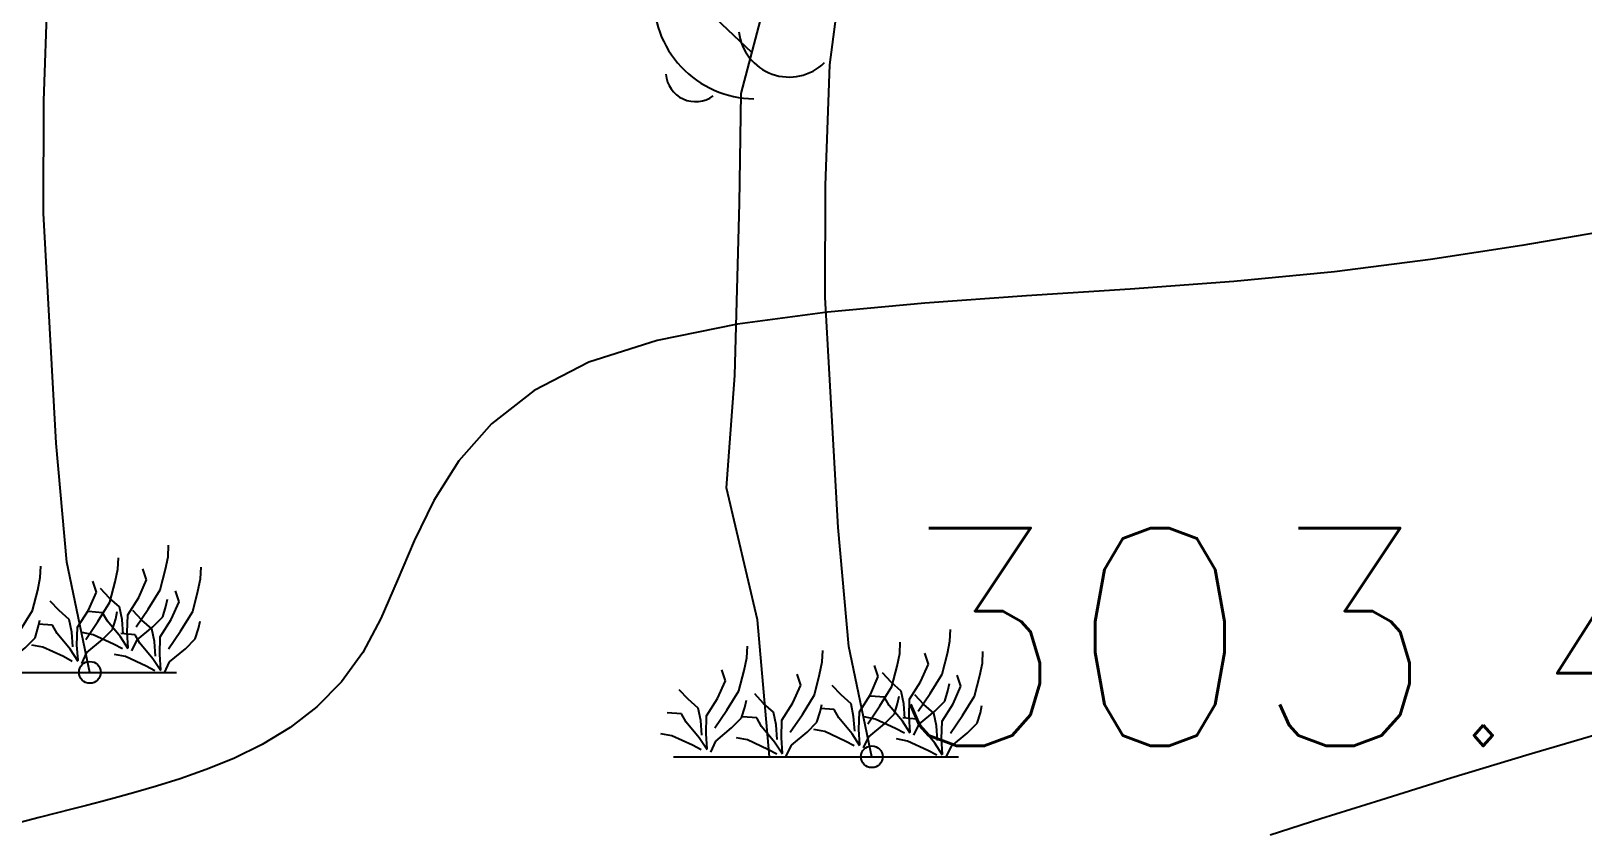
# Model space of a CAD drawing. Extents: x 524954 to 526204, y 9523489 to 9524010.
# Drawn here: x 525999 to 526006.13, y 9523808.87 to 9523812.56 of the extents above; entities that cross this region are included whole.
import ezdxf

# ---------------------------------------------------------------- set-up
doc = ezdxf.new("R2010")
doc.units = 0
doc.header["$PDMODE"] = 33
doc.header["$PDSIZE"] = 0.1
doc.linetypes.add('ACAD_ISO12W100', pattern=[21, 12, -3, 0, -3, 0, -3])
for name, color, linetype in [('Arbre', 34, 'ACAD_ISO12W100'), ('CN_01_00', 3, 'Continuous'), ('CN_02_00', 4, 'Continuous'), ('TopoAlt', 3, 'Continuous'), ('TOPOJIS', 7, 'Continuous')]:
    doc.layers.add(name, color=color, linetype=linetype)
doc.styles.add('Simplex 1.0', font='Simplex.shx', dxfattribs={"width": 0.99, "height": 1})

# ---------------------------------------------------------------- blocks, each defined once
blk = doc.blocks.new('TCPOINT M')
at = {"color": 0}
blk.add_point((0, 0), dxfattribs=at)
at = {"layer": 'TopoAlt', "style": 'Simplex 1.0', "width": 0.99}
blk.add_attdef('ALT', (0.15, 0.15), '', height=1, dxfattribs=at)
blk = doc.blocks.new('v088')
at = {"linetype": 'Continuous'}
for p, q in [((-0.2941, 3.234), (-0.6849, 3.6045)), ((0.064, 3.1786), (0.1177, 3.584)), ((-0.3436, 3.0457), (-0.2169, 3.5272)), ((0.0445, 2.6247), (0.064, 3.1786)), ((-0.3518, 2.5418), (-0.3436, 3.0457)), ((0.0429, 2.1085), (0.0445, 2.6247)), ((-0.3726, 1.7516), (-0.3518, 2.5418)), ((0.1022, 1.0525), (0.0429, 2.1085)), ((-0.4115, 1.2346), (-0.3726, 1.7516)), ((-0.2683, 0.6281), (-0.4115, 1.2346)), ((0.151, 0.5063), (0.1022, 1.0525)), ((-0.2127, 0), (-0.2683, 0.6281)), ((0.6155, 0.5313), (0.6179, 0.5842)), ((-0.3173, 0.4544), (-0.3149, 0.5073)), ((0.2565, 0), (0.151, 0.5063)), ((0.3847, 0.4736), (0.3871, 0.5265)), ((0.6034, 0.4736), (0.6155, 0.5313)), ((-0.3294, 0.3967), (-0.3173, 0.4544)), ((0.0168, 0.3774), (0.0288, 0.4351)), ((0.0288, 0.4351), (0.0313, 0.488)), ((0.3726, 0.4159), (0.3847, 0.4736)), ((0.5169, 0.4255), (0.5001, 0.476)), ((0.5794, 0.3798), (0.6034, 0.4736)), ((0.7525, 0.3726), (0.7645, 0.4303)), ((0.7645, 0.4303), (0.7669, 0.4832)), ((-0.4159, 0.3486), (-0.4327, 0.3991)), ((-0.3534, 0.3029), (-0.3294, 0.3967)), ((-0.0697, 0.3294), (-0.0865, 0.3798)), ((-0.0072, 0.2837), (0.0168, 0.3774)), ((0.25, 0.2861), (0.2861, 0.3678)), ((0.2861, 0.3678), (0.2693, 0.4183)), ((0.3462, 0.3414), (0.3053, 0.3847)), ((0.3486, 0.3221), (0.3726, 0.4159)), ((0.4808, 0.3438), (0.5169, 0.4255)), ((0.5241, 0.2909), (0.5794, 0.3798)), ((0.6659, 0.3246), (0.6491, 0.375)), ((0.7285, 0.2789), (0.7525, 0.3726)), ((-0.5866, 0.2645), (-0.6275, 0.3077)), ((-0.452, 0.2669), (-0.4159, 0.3486)), ((-0.4087, 0.214), (-0.3534, 0.3029)), ((-0.2404, 0.2452), (-0.2813, 0.2885)), ((-0.1058, 0.2476), (-0.0697, 0.3294)), ((0.1154, 0.2837), (0.0745, 0.327)), ((0.1995, 0.2068), (0.25, 0.2861)), ((0.2933, 0.2332), (0.3486, 0.3221)), ((0.3919, 0.3005), (0.3462, 0.3414)), ((0.4039, 0.2428), (0.3919, 0.3005)), ((0.4303, 0.2645), (0.4808, 0.3438)), ((0.4688, 0.2092), (0.5241, 0.2909)), ((0.5914, 0.2548), (0.6058, 0.3029)), ((0.6058, 0.3029), (0.6131, 0.3366)), ((0.6299, 0.2428), (0.6659, 0.3246)), ((-0.5409, 0.2236), (-0.5866, 0.2645)), ((-0.5289, 0.1659), (-0.5409, 0.2236)), ((-0.5025, 0.1875), (-0.452, 0.2669)), ((-0.464, 0.1322), (-0.4087, 0.214)), ((-0.3414, 0.1779), (-0.327, 0.226)), ((-0.327, 0.226), (-0.3197, 0.2596)), ((-0.1947, 0.2043), (-0.2404, 0.2452)), ((-0.1563, 0.1683), (-0.1058, 0.2476)), ((-0.0625, 0.1947), (-0.0072, 0.2837)), ((0.0192, 0.2068), (0.0264, 0.2404)), ((0.0841, 0.2164), (0.0192, 0.2212)), ((0.1058, 0.1779), (0.0841, 0.2164)), ((0.1611, 0.2428), (0.1154, 0.2837)), ((0.1731, 0.1851), (0.1611, 0.2428)), ((0.238, 0.1515), (0.2933, 0.2332)), ((0.3149, 0.2741), (0.25, 0.2789)), ((0.3366, 0.2356), (0.3149, 0.2741)), ((0.3967, 0.1635), (0.3366, 0.2356)), ((0.3606, 0.1971), (0.375, 0.2452)), ((0.375, 0.2452), (0.3823, 0.2789)), ((0.4087, 0.1755), (0.4039, 0.2428)), ((0.4279, 0.1827), (0.4303, 0.2645)), ((0.4953, 0.2404), (0.4544, 0.2837)), ((0.5409, 0.1995), (0.4953, 0.2404)), ((0.5457, 0.2092), (0.5914, 0.2548)), ((0.5794, 0.1635), (0.6299, 0.2428)), ((0.6732, 0.1899), (0.7285, 0.2789)), ((0.7549, 0.2019), (0.7621, 0.2356)), ((-0.6179, 0.1971), (-0.6828, 0.2019)), ((-0.5962, 0.1587), (-0.6179, 0.1971)), ((-0.5361, 0.0865), (-0.5962, 0.1587)), ((-0.5241, 0.0986), (-0.5289, 0.1659)), ((-0.5049, 0.1058), (-0.5025, 0.1875)), ((-0.3871, 0.1322), (-0.3414, 0.1779)), ((-0.2717, 0.1779), (-0.3366, 0.1827)), ((-0.25, 0.1394), (-0.2717, 0.1779)), ((-0.1827, 0.1467), (-0.1947, 0.2043)), ((-0.1779, 0.0793), (-0.1827, 0.1467)), ((-0.1587, 0.0865), (-0.1563, 0.1683)), ((-0.1178, 0.113), (-0.0625, 0.1947)), ((-0.0409, 0.113), (0.0048, 0.1587)), ((0.0048, 0.1587), (0.0192, 0.2068)), ((0.1659, 0.1058), (0.1058, 0.1779)), ((0.1779, 0.1178), (0.1731, 0.1851)), ((0.1971, 0.125), (0.1995, 0.2068)), ((0.2717, 0.1731), (0.2212, 0.1827)), ((0.2428, 0.0914), (0.3149, 0.1515)), ((0.3654, 0.1298), (0.2717, 0.1731)), ((0.3149, 0.1515), (0.3606, 0.1971)), ((0.4327, 0.1082), (0.3967, 0.1635)), ((0.464, 0.1731), (0.3991, 0.1779)), ((0.4327, 0.113), (0.4279, 0.1827)), ((0.4496, 0.0986), (0.4736, 0.1491)), ((0.4856, 0.1346), (0.464, 0.1731)), ((0.4736, 0.1491), (0.5457, 0.2092)), ((0.5529, 0.1418), (0.5409, 0.1995)), ((0.577, 0.0817), (0.5794, 0.1635)), ((0.6179, 0.1082), (0.6732, 0.1899)), ((0.6948, 0.1082), (0.7405, 0.1539)), ((0.7405, 0.1539), (0.7549, 0.2019)), ((-0.6611, 0.0962), (-0.7116, 0.1058)), ((-0.5674, 0.0529), (-0.6611, 0.0962)), ((-0.5001, 0.0313), (-0.5361, 0.0865)), ((-0.5001, 0.0361), (-0.5049, 0.1058)), ((-0.4832, 0.0216), (-0.4592, 0.0721)), ((-0.4592, 0.0721), (-0.3871, 0.1322)), ((-0.3149, 0.0769), (-0.3654, 0.0865)), ((-0.2212, 0.0337), (-0.3149, 0.0769)), ((-0.1899, 0.0673), (-0.25, 0.1394)), ((-0.1539, 0.0168), (-0.1587, 0.0865)), ((-0.113, 0.0529), (-0.0409, 0.113)), ((0.0409, 0.1154), (-0.0096, 0.125)), ((0.1346, 0.0721), (0.0409, 0.1154)), ((0.1755, 0.0505), (0.1346, 0.0721)), ((0.2019, 0.0505), (0.1659, 0.1058)), ((0.2019, 0.0553), (0.1971, 0.125)), ((0.2188, 0.0409), (0.2428, 0.0914)), ((0.4063, 0.1082), (0.3654, 0.1298)), ((0.4207, 0.0721), (0.3702, 0.0817)), ((0.5145, 0.0288), (0.4207, 0.0721)), ((0.5457, 0.0625), (0.4856, 0.1346)), ((0.5578, 0.0745), (0.5529, 0.1418)), ((0.5818, 0.012), (0.577, 0.0817)), ((0.6227, 0.0481), (0.6948, 0.1082)), ((-0.6539, 0), (0.6539, 0)), ((-0.5265, 0.0313), (-0.5674, 0.0529)), ((-0.1803, 0.012), (-0.2212, 0.0337)), ((-0.1539, 0.012), (-0.1899, 0.0673)), ((-0.137, 0.0024), (-0.113, 0.0529)), ((0.5554, 0.0072), (0.5145, 0.0288)), ((0.5818, 0.0072), (0.5457, 0.0625)), ((0.5986, -0.0024), (0.6227, 0.0481))]:
    blk.add_line(p, q, dxfattribs=at)
for centre, major_axis, start_param, end_param in [((-0.2796, 3.4886), (0.3298, 0.3298), 2.307735, 3.914618), ((-0.1231, 3.3539), (0.1641, 0.1641), 2.463212, 4.701636), ((-0.5529, 3.1452), (0.0964, 0.0964), 2.435534, 4.557933)]:
    blk.add_ellipse(centre, major_axis=major_axis, ratio=1, start_param=start_param, end_param=end_param, dxfattribs=at)

msp = doc.modelspace()

# ---------------------------------------------------------------- linework, layer by layer
at = {"layer": 'CN_01_00', "elevation": 303, "flags": 128}
msp.add_lwpolyline([(526004.691, 9523808.867), (526004.9232, 9523808.941), (526005.1989, 9523809.0276), (526005.5207, 9523809.1279), (526005.8802, 9523809.2375), (526006.2662, 9523809.3507)], dxfattribs=at)
at = {"layer": 'CN_02_00', "elevation": 304, "flags": 128}
msp.add_lwpolyline([(526006.247, 9523811.6415), (526005.8465, 9523811.5739), (526005.4273, 9523811.5084), (526004.9866, 9523811.4516), (526004.524, 9523811.4077), (526004.0486, 9523811.3731), (526003.5717, 9523811.342), (526003.1046, 9523811.3085), (526002.6587, 9523811.2671), (526002.2454, 9523811.2118), (526001.876, 9523811.137), (526001.5619, 9523811.0369), (526001.3107, 9523810.9077), (526001.1155, 9523810.7543), (526000.9657, 9523810.5834), (526000.8506, 9523810.4017), (526000.7596, 9523810.2161), (526000.6821, 9523810.0334), (526000.6073, 9523809.8603), (526000.5247, 9523809.7036), (526000.4262, 9523809.5687), (526000.3134, 9523809.4547), (526000.1907, 9523809.3597), (526000.0623, 9523809.2812), (525999.9324, 9523809.2173), (525999.8053, 9523809.1657), (525999.6853, 9523809.1241), (525999.5766, 9523809.0906), (525999.4822, 9523809.0629), (525999.3997, 9523809.0397), (525999.3254, 9523809.0196), (525999.2559, 9523809.0016), (525999.1873, 9523808.9842), (525999.1161, 9523808.9661), (525999.0386, 9523808.9462), (525998.9513, 9523808.9231)], dxfattribs=at)

# ---------------------------------------------------------------- block references
at = {"layer": 'Arbre'}
for p in [(525999.0144, 9523809.6126, 303.85), (526002.605, 9523809.2251, 303.85)]:
    msp.add_blockref('v088', p, dxfattribs=at)
at = {"layer": 'TOPOJIS'}
ref = msp.add_blockref('TCPOINT M', (526002.8615, 9523809.2251, 303.41), dxfattribs=at)
ref.add_attrib('ALT', '303.41', (526002.9115, 9523809.2751, 303.41), dxfattribs={"layer": 'TopoAlt', "height": 1, "style": 'Simplex 1.0', "width": 0.99})
msp.add_blockref('TCPOINT M', (525999.2709, 9523809.6126, 304.4), dxfattribs=at)

doc.saveas('drawing.dxf')
